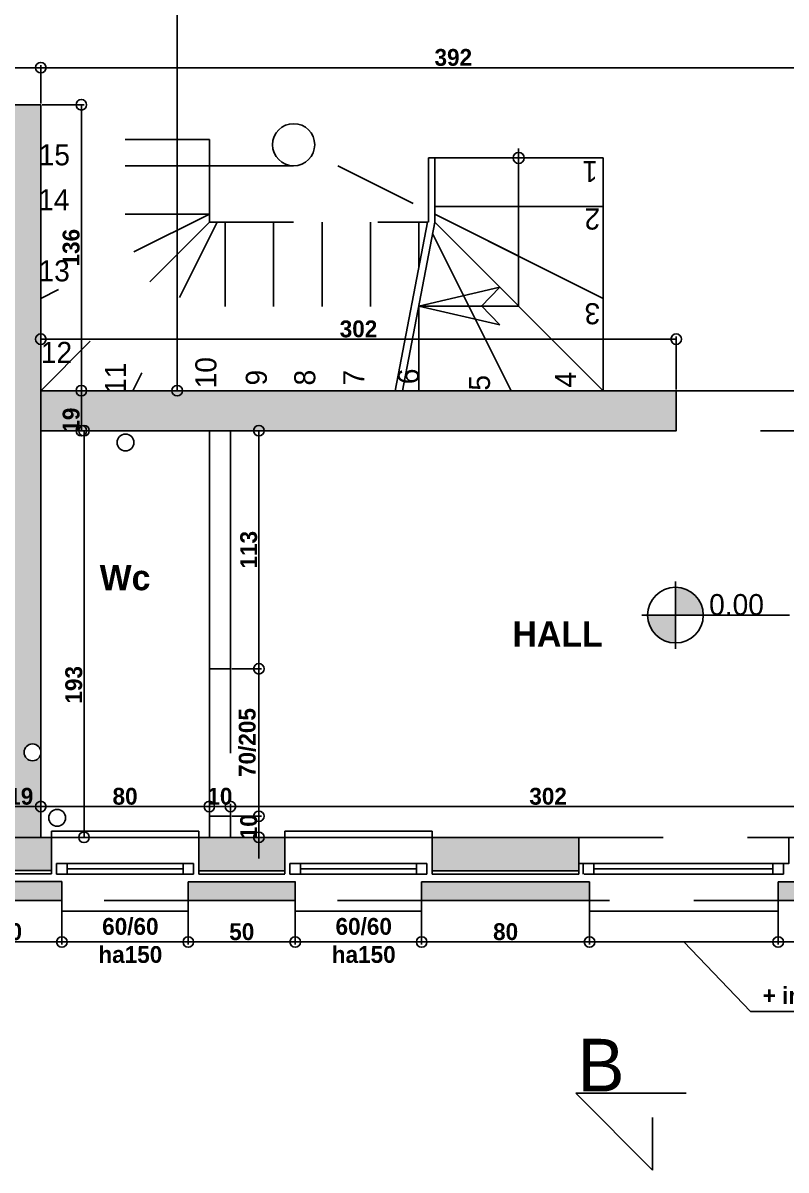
# Model space of a CAD drawing. Extents: x 242 to 1399, y 194 to 1100.
# Drawn here: x 526 to 888, y 194 to 739 of the extents above; entities that cross this region are included whole.
import ezdxf

# ---------------------------------------------------------------- set-up
doc = ezdxf.new("R2010")
doc.units = 0
doc.header["$LTSCALE"] = 5
doc.header["$MEASUREMENT"] = 0
for name, pattern in [('ACAD_ISO05W100', [33, 24, -3, 0, -3, 0, -3]), ('AXES', [50.8, 31.75, -6.35, 6.35, -6.35]), ('TRAIT_4', [20, 10, -10])]:
    doc.linetypes.add(name, pattern=pattern)
doc.layers.get('0').update_dxf_attribs({"linetype": 'CONTINUOUS'})
doc.layers.get('Defpoints').update_dxf_attribs({"linetype": 'CONTINUOUS'})
for name, color, linetype in [('AVP_HACHURES', 8, 'CONTINUOUS'), ('BLANC', 7, 'CONTINUOUS'), ('COTES', 1, 'CONTINUOUS'), ('COULEUR 8', 8, 'CONTINUOUS'), ('CYAN', 4, 'CONTINUOUS'), ('EGOUTTAGE', 6, 'CONTINUOUS'), ('JAUNE', 2, 'CONTINUOUS'), ('MAGENTA', 6, 'CONTINUOUS'), ('MURS', 7, 'CONTINUOUS'), ('ROUGE', 1, 'CONTINUOUS'), ('TEXTE', 1, 'CONTINUOUS')]:
    doc.layers.add(name, color=color, linetype=linetype)
doc.layers.add('SURFACE', color=5, linetype='CONTINUOUS', plot=False)
doc.styles.add('century', font='GOTHIC.TTF', dxfattribs={"height": 12})
doc.styles.add('CENTURY GOTHIC', font='GOTHIC.TTF')
doc.styles.add('Century Gothic Gras', font='GOTHICB.TTF')
doc.styles.add('COMICS', font='comic.TTF', dxfattribs={"height": 10})
doc.dimstyles.new('1-50', dxfattribs={"dimtxt": 8, "dimasz": 5, "dimexe": 1.25, "dimexo": 0.625, "dimtad": 1, "dimdec": 0, "dimtxsty": 'Century Gothic Gras', "dimblk": 'ORIGIN', "dimcen": 5, "dimclrd": 8, "dimclre": 5, "dimclrt": 6, "dimadec": 0, "dimazin": 0, "dimtfac": 1, "dimtdec": 0, "dimtmove": 0, "dimatfit": 3, "dimfxl": 0, "dimarcsym": 0})

# ---------------------------------------------------------------- blocks, each defined once
blk = doc.blocks.new('_Origin')
at = {"color": 0, "linetype": 'Continuous', "lineweight": -2}
blk.add_line((0, 0), (-1, 0), dxfattribs=at)
blk.add_circle((0, 0), 0.5, dxfattribs=at)
blk = doc.blocks.new('*D111')
at = {"layer": 'COTES', "color": 5, "lineweight": -2}
for p, q in [((534.54, 564.62), (534.54, 589.69)), ((836.14, 564.62), (836.14, 589.69))]:
    blk.add_line(p, q, dxfattribs=at)
at = {"layer": 'COTES', "color": 8, "lineweight": -2}
blk.add_line((539.54, 588.44), (831.14, 588.44), dxfattribs=at)
at = {"layer": 'Defpoints', "color": 0}
for p in [(836.14, 588.44), (534.54, 563.99), (836.14, 563.99)]:
    blk.add_point(p, dxfattribs=at)
at = {"layer": 'COTES', "color": 8, "lineweight": -2, "xscale": 5, "yscale": 5, "zscale": 5, "rotation": 180}
blk.add_blockref('_Origin', (534.54, 588.44), dxfattribs=at)
at = {"layer": 'COTES', "color": 8, "lineweight": -2, "xscale": 5, "yscale": 5, "zscale": 5}
blk.add_blockref('_Origin', (836.14, 588.44), dxfattribs=at)
at = {"layer": 'COTES', "color": 6, "insert": (685.34, 593.26), "char_height": 8, "attachment_point": 5, "style": 'Century Gothic Gras'}
blk.add_mtext('302', dxfattribs=at)
blk = doc.blocks.new('A$C66E4598C')
at = {"layer": 'COULEUR 8'}
for q in [(-11, 0), (0, 11), (11, 0), (0, -11)]:
    blk.add_line((0, 0), q, dxfattribs=at)
blk.add_circle((0, 0), 6.59, dxfattribs=at)
blk = doc.blocks.new('A$C0AA742EE')
at = {"layer": 'COULEUR 8'}
for p, q in [((0, 0), (-29.7, -128)), ((0, 0), (29.7, -128)), ((-29.7, -128), (0.8, -98.3)), ((29.7, -128), (-0.8, -98.3))]:
    blk.add_line(p, q, dxfattribs=at)
blk = doc.blocks.new('*D116')
at = {"layer": 'COTES', "color": 5, "lineweight": -2}
for p, q in [((624.54, 352.58), (624.54, 367.82)), ((926.14, 352.58), (926.14, 367.82))]:
    blk.add_line(p, q, dxfattribs=at)
at = {"layer": 'COTES', "color": 8, "lineweight": -2}
blk.add_line((921.14, 366.57), (629.54, 366.57), dxfattribs=at)
at = {"layer": 'Defpoints', "color": 0}
for p in [(624.54, 366.57), (624.54, 351.95), (926.14, 351.95)]:
    blk.add_point(p, dxfattribs=at)
at = {"layer": 'COTES', "color": 8, "lineweight": -2, "xscale": 5, "yscale": 5, "zscale": 5, "rotation": 180}
blk.add_blockref('_Origin', (624.54, 366.57), dxfattribs=at)
at = {"layer": 'COTES', "color": 8, "lineweight": -2, "xscale": 5, "yscale": 5, "zscale": 5}
blk.add_blockref('_Origin', (926.14, 366.57), dxfattribs=at)
at = {"layer": 'COTES', "color": 6, "insert": (775.34, 371.39), "char_height": 8, "attachment_point": 5, "style": 'Century Gothic Gras'}
blk.add_mtext('302', dxfattribs=at)
blk = doc.blocks.new('*D117')
at = {"layer": 'COTES', "color": 8, "lineweight": -2}
for p, q in [((609.54, 366.57), (604.54, 366.57)), ((624.54, 366.57), (614.54, 366.57)), ((629.54, 366.57), (634.54, 366.57))]:
    blk.add_line(p, q, dxfattribs=at)
at = {"layer": 'COTES', "color": 5, "lineweight": -2}
for p, q in [((614.54, 352.58), (614.54, 367.82)), ((624.54, 352.58), (624.54, 367.82))]:
    blk.add_line(p, q, dxfattribs=at)
at = {"layer": 'Defpoints', "color": 0}
for p in [(614.54, 366.57), (614.54, 351.95), (624.54, 351.95)]:
    blk.add_point(p, dxfattribs=at)
at = {"layer": 'COTES', "color": 8, "lineweight": -2, "xscale": 5, "yscale": 5, "zscale": 5}
blk.add_blockref('_Origin', (614.54, 366.57), dxfattribs=at)
at = {"layer": 'COTES', "color": 8, "lineweight": -2, "xscale": 5, "yscale": 5, "zscale": 5, "rotation": 180}
blk.add_blockref('_Origin', (624.54, 366.57), dxfattribs=at)
at = {"layer": 'COTES', "color": 6, "insert": (619.54, 371.39), "char_height": 8, "attachment_point": 5, "style": 'Century Gothic Gras'}
blk.add_mtext('10', dxfattribs=at)
blk = doc.blocks.new('*D118')
at = {"layer": 'COTES', "color": 5, "lineweight": -2}
for p, q in [((534.54, 352.58), (534.54, 367.82)), ((614.54, 352.58), (614.54, 367.82))]:
    blk.add_line(p, q, dxfattribs=at)
at = {"layer": 'COTES', "color": 8, "lineweight": -2}
blk.add_line((609.54, 366.57), (539.54, 366.57), dxfattribs=at)
at = {"layer": 'Defpoints', "color": 0}
for p in [(534.54, 366.57), (534.54, 351.95), (614.54, 351.95)]:
    blk.add_point(p, dxfattribs=at)
at = {"layer": 'COTES', "color": 8, "lineweight": -2, "xscale": 5, "yscale": 5, "zscale": 5, "rotation": 180}
blk.add_blockref('_Origin', (534.54, 366.57), dxfattribs=at)
at = {"layer": 'COTES', "color": 8, "lineweight": -2, "xscale": 5, "yscale": 5, "zscale": 5}
blk.add_blockref('_Origin', (614.54, 366.57), dxfattribs=at)
at = {"layer": 'COTES', "color": 6, "insert": (574.54, 371.39), "char_height": 8, "attachment_point": 5, "style": 'Century Gothic Gras'}
blk.add_mtext('80', dxfattribs=at)
blk = doc.blocks.new('*D119')
at = {"layer": 'COTES', "color": 5, "lineweight": -2}
for p, q in [((515.54, 352.58), (515.54, 367.82)), ((534.54, 352.58), (534.54, 367.82))]:
    blk.add_line(p, q, dxfattribs=at)
at = {"layer": 'COTES', "color": 8, "lineweight": -2}
blk.add_line((529.54, 366.57), (520.54, 366.57), dxfattribs=at)
at = {"layer": 'Defpoints', "color": 0}
for p in [(515.54, 366.57), (515.54, 351.95), (534.54, 351.95)]:
    blk.add_point(p, dxfattribs=at)
at = {"layer": 'COTES', "color": 8, "lineweight": -2, "xscale": 5, "yscale": 5, "zscale": 5, "rotation": 180}
blk.add_blockref('_Origin', (515.54, 366.57), dxfattribs=at)
at = {"layer": 'COTES', "color": 8, "lineweight": -2, "xscale": 5, "yscale": 5, "zscale": 5}
blk.add_blockref('_Origin', (534.54, 366.57), dxfattribs=at)
at = {"layer": 'COTES', "color": 6, "insert": (525.04, 371.39), "char_height": 8, "attachment_point": 5, "style": 'Century Gothic Gras'}
blk.add_mtext('19', dxfattribs=at)
blk = doc.blocks.new('*D95')
at = {"layer": 'Defpoints', "color": 0}
for p in [(598.91, 1001.95), (599.27, 1001.95), (643.91, 563.99)]:
    blk.add_point(p, dxfattribs=at)
at = {"layer": 'ROUGE', "color": 5, "lineweight": -2}
for p, q in [((599.27, 1001.95), (600.52, 1001.95)), ((629.27, 563.99), (598.02, 563.99))]:
    blk.add_line(p, q, dxfattribs=at)
at = {"layer": 'ROUGE', "color": 8, "lineweight": -2}
blk.add_line((599.27, 568.99), (599.27, 996.95), dxfattribs=at)
at = {"layer": 'ROUGE', "color": 8, "lineweight": -2, "xscale": 5, "yscale": 5, "zscale": 5}
for p, rotation in [((599.27, 1001.95), 90), ((599.27, 563.99), 270)]:
    blk.add_blockref('_Origin', p, dxfattribs=dict(at, rotation=rotation))
at = {"layer": 'ROUGE', "color": 6, "insert": (594.44, 832.97), "char_height": 8, "attachment_point": 5, "rotation": 90, "style": 'Century Gothic Gras'}
blk.add_mtext('438', dxfattribs=at)
blk = doc.blocks.new('*D123')
at = {"layer": 'COTES', "color": 5, "lineweight": -2}
for p, q in [((534.54, 700.34), (534.54, 718.56)), ((926.14, 687.31), (926.14, 718.56))]:
    blk.add_line(p, q, dxfattribs=at)
at = {"layer": 'COTES', "color": 8, "lineweight": -2}
blk.add_line((921.14, 717.31), (539.54, 717.31), dxfattribs=at)
at = {"layer": 'Defpoints', "color": 0}
for p in [(534.54, 717.31), (534.54, 699.72), (926.14, 651.49)]:
    blk.add_point(p, dxfattribs=at)
at = {"layer": 'COTES', "color": 8, "lineweight": -2, "xscale": 5, "yscale": 5, "zscale": 5, "rotation": 180}
blk.add_blockref('_Origin', (534.54, 717.31), dxfattribs=at)
at = {"layer": 'COTES', "color": 8, "lineweight": -2, "xscale": 5, "yscale": 5, "zscale": 5}
blk.add_blockref('_Origin', (926.14, 717.31), dxfattribs=at)
at = {"layer": 'COTES', "color": 6, "insert": (730.34, 722.14), "char_height": 8, "attachment_point": 5, "style": 'Century Gothic Gras'}
blk.add_mtext('392', dxfattribs=at)
blk = doc.blocks.new('*D124')
at = {"layer": 'COTES', "color": 5, "lineweight": -2}
for p, q in [((604.54, 321.33), (604.54, 301.03)), ((544.54, 318.83), (544.54, 301.03))]:
    blk.add_line(p, q, dxfattribs=at)
at = {"layer": 'COTES', "color": 8, "lineweight": -2}
blk.add_line((549.54, 302.28), (599.54, 302.28), dxfattribs=at)
at = {"layer": 'Defpoints', "color": 0}
for p in [(604.54, 321.95), (544.54, 319.45), (604.54, 302.28)]:
    blk.add_point(p, dxfattribs=at)
at = {"layer": 'COTES', "color": 8, "lineweight": -2, "xscale": 5, "yscale": 5, "zscale": 5, "rotation": 180}
blk.add_blockref('_Origin', (544.54, 302.28), dxfattribs=at)
at = {"layer": 'COTES', "color": 8, "lineweight": -2, "xscale": 5, "yscale": 5, "zscale": 5}
blk.add_blockref('_Origin', (604.54, 302.28), dxfattribs=at)
at = {"layer": 'COTES', "color": 6, "insert": (577.04, 302.94), "char_height": 8, "attachment_point": 5, "style": 'Century Gothic Gras'}
blk.add_mtext('60/60\\Pha150', dxfattribs=at)
blk = doc.blocks.new('*D130')
at = {"layer": 'COTES', "color": 5, "lineweight": -2}
for p, q in [((715.32, 321.33), (715.32, 301.03)), ((795, 321.33), (795, 301.03))]:
    blk.add_line(p, q, dxfattribs=at)
at = {"layer": 'COTES', "color": 8, "lineweight": -2}
blk.add_line((720.32, 302.28), (790, 302.28), dxfattribs=at)
at = {"layer": 'Defpoints', "color": 0}
for p in [(715.32, 321.95), (795, 321.95), (795, 302.28)]:
    blk.add_point(p, dxfattribs=at)
at = {"layer": 'COTES', "color": 8, "lineweight": -2, "xscale": 5, "yscale": 5, "zscale": 5, "rotation": 180}
blk.add_blockref('_Origin', (715.32, 302.28), dxfattribs=at)
at = {"layer": 'COTES', "color": 8, "lineweight": -2, "xscale": 5, "yscale": 5, "zscale": 5}
blk.add_blockref('_Origin', (795, 302.28), dxfattribs=at)
at = {"layer": 'COTES', "color": 6, "insert": (755.16, 307.11), "char_height": 8, "attachment_point": 5, "style": 'Century Gothic Gras'}
blk.add_mtext('80', dxfattribs=at)
blk = doc.blocks.new('*D131')
at = {"layer": 'COTES', "color": 5, "lineweight": -2}
for p, q in [((884.54, 321.33), (884.54, 301.03)), ((1174.54, 325.75), (1174.54, 301.03))]:
    blk.add_line(p, q, dxfattribs=at)
at = {"layer": 'COTES', "color": 8, "lineweight": -2}
blk.add_line((889.54, 302.28), (1169.54, 302.28), dxfattribs=at)
at = {"layer": 'Defpoints', "color": 0}
for p in [(884.54, 321.95), (1174.54, 326.37), (1174.54, 302.28)]:
    blk.add_point(p, dxfattribs=at)
at = {"layer": 'COTES', "color": 8, "lineweight": -2, "xscale": 5, "yscale": 5, "zscale": 5, "rotation": 180}
blk.add_blockref('_Origin', (884.54, 302.28), dxfattribs=at)
at = {"layer": 'COTES', "color": 8, "lineweight": -2, "xscale": 5, "yscale": 5, "zscale": 5}
blk.add_blockref('_Origin', (1174.54, 302.28), dxfattribs=at)
at = {"layer": 'COTES', "color": 6, "insert": (1029.54, 307.11), "char_height": 8, "attachment_point": 5, "style": 'Century Gothic Gras'}
blk.add_mtext('290', dxfattribs=at)
blk = doc.blocks.new('*D132')
at = {"layer": 'COTES', "color": 5, "lineweight": -2}
for p, q in [((795, 321.33), (795, 301.03)), ((884.54, 321.33), (884.54, 301.03))]:
    blk.add_line(p, q, dxfattribs=at)
at = {"layer": 'COTES', "color": 8, "lineweight": -2}
for p, q in [((800, 302.28), (879.54, 302.28)), ((839.77, 302.28), (871.44, 269.31)), ((871.44, 269.31), (1037.22, 269.31))]:
    blk.add_line(p, q, dxfattribs=at)
at = {"layer": 'Defpoints', "color": 0}
for p in [(795, 321.95), (884.54, 321.95), (884.54, 302.28)]:
    blk.add_point(p, dxfattribs=at)
at = {"layer": 'COTES', "color": 8, "lineweight": -2, "xscale": 5, "yscale": 5, "zscale": 5, "rotation": 180}
blk.add_blockref('_Origin', (795, 302.28), dxfattribs=at)
at = {"layer": 'COTES', "color": 8, "lineweight": -2, "xscale": 5, "yscale": 5, "zscale": 5}
blk.add_blockref('_Origin', (884.54, 302.28), dxfattribs=at)
at = {"layer": 'COTES', "color": 6, "insert": (954.33, 282.36), "char_height": 8, "attachment_point": 5, "style": 'Century Gothic Gras'}
blk.add_mtext('90/210\\P+ imposte en émalithe %%P 63 cm', dxfattribs=at)
blk = doc.blocks.new('*D101')
at = {"layer": 'COTES', "color": 5, "lineweight": -2}
for p, q in [((535.16, 699.72), (555.05, 699.72)), ((540.02, 563.99), (555.05, 563.99))]:
    blk.add_line(p, q, dxfattribs=at)
at = {"layer": 'COTES', "color": 8, "lineweight": -2}
blk.add_line((553.8, 694.72), (553.8, 568.99), dxfattribs=at)
at = {"layer": 'Defpoints', "color": 0}
for p in [(534.54, 699.72), (539.4, 563.99), (553.8, 563.99)]:
    blk.add_point(p, dxfattribs=at)
at = {"layer": 'COTES', "color": 8, "lineweight": -2, "xscale": 5, "yscale": 5, "zscale": 5}
for p, rotation in [((553.8, 699.72), 90), ((553.8, 563.99), 270)]:
    blk.add_blockref('_Origin', p, dxfattribs=dict(at, rotation=rotation))
at = {"layer": 'COTES', "color": 6, "insert": (548.97, 631.86), "char_height": 8, "attachment_point": 5, "rotation": 90, "style": 'Century Gothic Gras'}
blk.add_mtext('136', dxfattribs=at)
blk = doc.blocks.new('*D138')
at = {"layer": 'COTES', "color": 5, "lineweight": -2}
for p, q in [((625.16, 431.95), (639.32, 431.95)), ((625.16, 361.95), (639.32, 361.95))]:
    blk.add_line(p, q, dxfattribs=at)
at = {"layer": 'COTES', "color": 8, "lineweight": -2}
blk.add_line((638.07, 366.95), (638.07, 426.95), dxfattribs=at)
at = {"layer": 'Defpoints', "color": 0}
for p in [(624.54, 431.95), (638.07, 431.95), (624.54, 361.95)]:
    blk.add_point(p, dxfattribs=at)
at = {"layer": 'COTES', "color": 8, "lineweight": -2, "xscale": 5, "yscale": 5, "zscale": 5}
for p, rotation in [((638.07, 431.95), 90), ((638.07, 361.95), 270)]:
    blk.add_blockref('_Origin', p, dxfattribs=dict(at, rotation=rotation))
at = {"layer": 'COTES', "color": 6, "insert": (632.62, 396.95), "char_height": 8, "attachment_point": 5, "rotation": 90, "style": 'Century Gothic Gras'}
blk.add_mtext('70/205', dxfattribs=at)
blk = doc.blocks.new('*D139')
at = {"layer": 'COTES', "color": 8, "lineweight": -2}
for p, q in [((638.07, 366.95), (638.07, 371.95)), ((638.07, 351.95), (638.07, 361.95)), ((638.07, 346.95), (638.07, 341.95))]:
    blk.add_line(p, q, dxfattribs=at)
at = {"layer": 'COTES', "color": 5, "lineweight": -2}
for p, q in [((625.16, 361.95), (639.32, 361.95)), ((625.16, 351.95), (639.32, 351.95))]:
    blk.add_line(p, q, dxfattribs=at)
at = {"layer": 'Defpoints', "color": 0}
for p in [(624.54, 361.95), (638.07, 361.95), (624.54, 351.95)]:
    blk.add_point(p, dxfattribs=at)
at = {"layer": 'COTES', "color": 8, "lineweight": -2, "xscale": 5, "yscale": 5, "zscale": 5}
for p, rotation in [((638.07, 361.95), 270), ((638.07, 351.95), 90)]:
    blk.add_blockref('_Origin', p, dxfattribs=dict(at, rotation=rotation))
at = {"layer": 'COTES', "color": 6, "insert": (633.25, 356.95), "char_height": 8, "attachment_point": 5, "rotation": 90, "style": 'Century Gothic Gras'}
blk.add_mtext('10', dxfattribs=at)
blk = doc.blocks.new('*D140')
at = {"layer": 'COTES', "color": 5, "lineweight": -2}
for p, q in [((535.16, 544.99), (556.3, 544.99)), ((535.16, 351.95), (556.3, 351.95))]:
    blk.add_line(p, q, dxfattribs=at)
at = {"layer": 'COTES', "color": 8, "lineweight": -2}
blk.add_line((555.05, 539.99), (555.05, 356.95), dxfattribs=at)
at = {"layer": 'Defpoints', "color": 0}
for p in [(534.54, 544.99), (534.54, 351.95), (555.05, 351.95)]:
    blk.add_point(p, dxfattribs=at)
at = {"layer": 'COTES', "color": 8, "lineweight": -2, "xscale": 5, "yscale": 5, "zscale": 5}
for p, rotation in [((555.05, 544.99), 90), ((555.05, 351.95), 270)]:
    blk.add_blockref('_Origin', p, dxfattribs=dict(at, rotation=rotation))
at = {"layer": 'COTES', "color": 6, "insert": (550.22, 424.35), "char_height": 8, "attachment_point": 5, "rotation": 90, "style": 'Century Gothic Gras'}
blk.add_mtext('193', dxfattribs=at)
blk = doc.blocks.new('*D141')
at = {"layer": 'COTES', "color": 5, "lineweight": -2}
for p, q in [((625.16, 544.99), (639.32, 544.99)), ((625.16, 431.95), (639.32, 431.95))]:
    blk.add_line(p, q, dxfattribs=at)
at = {"layer": 'COTES', "color": 8, "lineweight": -2}
blk.add_line((638.07, 436.95), (638.07, 539.99), dxfattribs=at)
at = {"layer": 'Defpoints', "color": 0}
for p in [(624.54, 544.99), (638.07, 544.99), (624.54, 431.95)]:
    blk.add_point(p, dxfattribs=at)
at = {"layer": 'COTES', "color": 8, "lineweight": -2, "xscale": 5, "yscale": 5, "zscale": 5}
for p, rotation in [((638.07, 544.99), 90), ((638.07, 431.95), 270)]:
    blk.add_blockref('_Origin', p, dxfattribs=dict(at, rotation=rotation))
at = {"layer": 'COTES', "color": 6, "insert": (633.25, 488.47), "char_height": 8, "attachment_point": 5, "rotation": 90, "style": 'Century Gothic Gras'}
blk.add_mtext('113', dxfattribs=at)
blk = doc.blocks.new('*D145')
at = {"layer": 'COTES', "color": 5, "lineweight": -2}
for p, q in [((542.4, 563.99), (555.05, 563.99)), ((542.61, 544.99), (555.05, 544.99))]:
    blk.add_line(p, q, dxfattribs=at)
at = {"layer": 'COTES', "color": 8, "lineweight": -2}
blk.add_line((553.8, 558.99), (553.8, 549.99), dxfattribs=at)
at = {"layer": 'Defpoints', "color": 0}
for p in [(541.77, 563.99), (541.99, 544.99), (553.8, 544.99)]:
    blk.add_point(p, dxfattribs=at)
at = {"layer": 'COTES', "color": 8, "lineweight": -2, "xscale": 5, "yscale": 5, "zscale": 5}
for p, rotation in [((553.8, 563.99), 90), ((553.8, 544.99), 270)]:
    blk.add_blockref('_Origin', p, dxfattribs=dict(at, rotation=rotation))
at = {"layer": 'COTES', "color": 6, "insert": (548.97, 549.99), "char_height": 8, "attachment_point": 5, "rotation": 90, "style": 'Century Gothic Gras'}
blk.add_mtext('19', dxfattribs=at)
blk = doc.blocks.new('*D146')
at = {"layer": 'COTES', "color": 5, "lineweight": -2}
for p, q in [((534.54, 564.62), (534.54, 589.69)), ((836.14, 564.62), (836.14, 589.69))]:
    blk.add_line(p, q, dxfattribs=at)
at = {"layer": 'COTES', "color": 8, "lineweight": -2}
blk.add_line((539.54, 588.44), (831.14, 588.44), dxfattribs=at)
at = {"layer": 'Defpoints', "color": 0}
for p in [(836.14, 588.44), (534.54, 563.99), (836.14, 563.99)]:
    blk.add_point(p, dxfattribs=at)
at = {"layer": 'COTES', "color": 8, "lineweight": -2, "xscale": 5, "yscale": 5, "zscale": 5, "rotation": 180}
blk.add_blockref('_Origin', (534.54, 588.44), dxfattribs=at)
at = {"layer": 'COTES', "color": 8, "lineweight": -2, "xscale": 5, "yscale": 5, "zscale": 5}
blk.add_blockref('_Origin', (836.14, 588.44), dxfattribs=at)
at = {"layer": 'COTES', "color": 6, "insert": (685.34, 593.26), "char_height": 8, "attachment_point": 5, "style": 'Century Gothic Gras'}
blk.add_mtext('302', dxfattribs=at)
blk = doc.blocks.new('*D104')
at = {"layer": 'COTES', "color": 5, "lineweight": -2}
for p, q in [((314.54, 704.08), (314.54, 718.56)), ((534.54, 700.34), (534.54, 718.56))]:
    blk.add_line(p, q, dxfattribs=at)
at = {"layer": 'COTES', "color": 8, "lineweight": -2}
blk.add_line((529.54, 717.31), (319.54, 717.31), dxfattribs=at)
at = {"layer": 'Defpoints', "color": 0}
for p in [(314.54, 717.31), (314.54, 703.45), (534.54, 699.72)]:
    blk.add_point(p, dxfattribs=at)
at = {"layer": 'COTES', "color": 8, "lineweight": -2, "xscale": 5, "yscale": 5, "zscale": 5, "rotation": 180}
blk.add_blockref('_Origin', (314.54, 717.31), dxfattribs=at)
at = {"layer": 'COTES', "color": 8, "lineweight": -2, "xscale": 5, "yscale": 5, "zscale": 5}
blk.add_blockref('_Origin', (534.54, 717.31), dxfattribs=at)
at = {"layer": 'COTES', "color": 6, "insert": (424.54, 722.14), "char_height": 8, "attachment_point": 5, "style": 'Century Gothic Gras'}
blk.add_mtext('220', dxfattribs=at)
blk = doc.blocks.new('*D148')
at = {"layer": 'COTES', "color": 5, "lineweight": -2}
for p, q in [((715.32, 321.33), (715.32, 301.03)), ((655.32, 318.83), (655.32, 301.03))]:
    blk.add_line(p, q, dxfattribs=at)
at = {"layer": 'COTES', "color": 8, "lineweight": -2}
blk.add_line((660.32, 302.28), (710.32, 302.28), dxfattribs=at)
at = {"layer": 'Defpoints', "color": 0}
for p in [(715.32, 321.95), (655.32, 319.45), (715.32, 302.28)]:
    blk.add_point(p, dxfattribs=at)
at = {"layer": 'COTES', "color": 8, "lineweight": -2, "xscale": 5, "yscale": 5, "zscale": 5, "rotation": 180}
blk.add_blockref('_Origin', (655.32, 302.28), dxfattribs=at)
at = {"layer": 'COTES', "color": 8, "lineweight": -2, "xscale": 5, "yscale": 5, "zscale": 5}
blk.add_blockref('_Origin', (715.32, 302.28), dxfattribs=at)
at = {"layer": 'COTES', "color": 6, "insert": (687.82, 302.94), "char_height": 8, "attachment_point": 5, "style": 'Century Gothic Gras'}
blk.add_mtext('60/60\\Pha150', dxfattribs=at)
blk = doc.blocks.new('*D105')
at = {"layer": 'COTES', "color": 5, "lineweight": -2}
for p, q in [((494.84, 310.56), (494.84, 301.03)), ((544.54, 309.31), (544.54, 301.03))]:
    blk.add_line(p, q, dxfattribs=at)
at = {"layer": 'COTES', "color": 8, "lineweight": -2}
blk.add_line((499.84, 302.28), (539.54, 302.28), dxfattribs=at)
at = {"layer": 'Defpoints', "color": 0}
for p in [(494.84, 311.18), (544.54, 309.93), (544.54, 302.28)]:
    blk.add_point(p, dxfattribs=at)
at = {"layer": 'COTES', "color": 8, "lineweight": -2, "xscale": 5, "yscale": 5, "zscale": 5, "rotation": 180}
blk.add_blockref('_Origin', (494.84, 302.28), dxfattribs=at)
at = {"layer": 'COTES', "color": 8, "lineweight": -2, "xscale": 5, "yscale": 5, "zscale": 5}
blk.add_blockref('_Origin', (544.54, 302.28), dxfattribs=at)
at = {"layer": 'COTES', "color": 6, "insert": (519.69, 307.11), "char_height": 8, "attachment_point": 5, "style": 'Century Gothic Gras'}
blk.add_mtext('50', dxfattribs=at)
blk = doc.blocks.new('*D106')
at = {"layer": 'COTES', "color": 5, "lineweight": -2}
for p, q in [((604.54, 302.28), (604.54, 303.53)), ((655.32, 302.28), (655.32, 303.53))]:
    blk.add_line(p, q, dxfattribs=at)
at = {"layer": 'COTES', "color": 8, "lineweight": -2}
blk.add_line((609.54, 302.28), (650.32, 302.28), dxfattribs=at)
at = {"layer": 'Defpoints', "color": 0}
for p in [(604.54, 302.28), (655.32, 302.28), (655.32, 302.28)]:
    blk.add_point(p, dxfattribs=at)
at = {"layer": 'COTES', "color": 8, "lineweight": -2, "xscale": 5, "yscale": 5, "zscale": 5, "rotation": 180}
blk.add_blockref('_Origin', (604.54, 302.28), dxfattribs=at)
at = {"layer": 'COTES', "color": 8, "lineweight": -2, "xscale": 5, "yscale": 5, "zscale": 5}
blk.add_blockref('_Origin', (655.32, 302.28), dxfattribs=at)
at = {"layer": 'COTES', "color": 6, "insert": (629.93, 307.11), "char_height": 8, "attachment_point": 5, "style": 'Century Gothic Gras'}
blk.add_mtext('50', dxfattribs=at)
blk = doc.blocks.new('niveau_plan')
h = blk.add_hatch(color=256)
h.paths.add_polyline_path([(13.21, 0, 0.414214), (0, 13.21), (0, 0)])
h.paths.add_polyline_path([(-13.21, 0, 0.414214), (0, -13.21), (0, 0)])
for p, q in [((0, 15.98), (0, -15.98)), ((-15.98, 0), (54.12, 0))]:
    blk.add_line(p, q)
blk.add_circle((0, 0), 13.21)
at = {"style": 'COMICS'}
for tag, p in [('NIVEAUPLANS', (15.98, 0)), ('COMMENTAIRE', (15.98, -14.56))]:
    blk.add_attdef(tag, p, '', height=10, dxfattribs=at)

msp = doc.modelspace()

# ---------------------------------------------------------------- hatches: boundary and pattern name
h = msp.add_hatch(color=254)
h.paths.add_polyline_path([(434.84, 321.95), (434.84, 330.88), (355.91, 330.88), (355.91, 321.95)])
h.paths.add_polyline_path([(284.54, 321.95), (343.91, 321.95), (343.91, 330.88), (293.31, 330.88), (293.31, 441.95), (284.54, 441.95)])
h.paths.add_polyline_path([(494.84, 330.95), (494.84, 321.95), (544.54, 321.95), (544.54, 330.95)])
h.paths.add_polyline_path([(604.54, 330.8), (604.54, 321.95), (655.32, 321.95), (655.32, 330.8)])
h.paths.add_polyline_path([(715.32, 330.8), (715.32, 321.95), (795, 321.95), (795, 330.8)])
h.paths.add_polyline_path([(1174.54, 321.95), (1174.54, 330.8), (884.54, 330.8), (884.54, 321.95)])
at = {"layer": 'COULEUR 8'}
h = msp.add_hatch(color=253, dxfattribs=at)
h.paths.add_polyline_path([(298.68, 526.95), (314.54, 526.95), (314.54, 689.72), (314.54, 699.72), (314.54, 1001.95), (390.04, 1001.95), (390.04, 1017.81), (298.68, 1017.81)])
h.paths.add_polyline_path([(314.54, 436.95), (298.68, 436.95), (298.68, 336.25), (343.91, 336.25), (343.91, 351.95), (314.54, 351.95), (314.54, 370.35, -1), (306.54, 370.35, -1), (314.54, 370.35)])
h.paths.add_polyline_path([(355.91, 351.95), (355.91, 336.25), (429.84, 336.25), (429.84, 351.95)])
h.paths.add_polyline_path([(499.84, 351.95), (499.84, 336.25), (539.54, 336.25), (539.54, 351.95), (534.54, 351.95)])
h.paths.add_polyline_path([(609.54, 351.95), (609.54, 336.1), (650.32, 336.1), (650.32, 351.95)])
h.paths.add_polyline_path([(291.62, 994.82), (307.46, 994.82), (307.46, 982.42), (291.62, 982.42)], flags=9)
h.paths.add_polyline_path([(324.44, 329.03), (324.44, 344.87), (336.84, 344.87), (336.84, 329.03)], flags=9)
h.paths.add_polyline_path([(627.05, 349.34), (627.05, 364.56), (639.45, 364.56), (639.45, 349.34)], flags=9)
msp.add_hatch(color=253, dxfattribs=at).paths.add_polyline_path([(790, 336.1), (790, 351.95), (720.32, 351.95), (720.32, 336.1)])
at = {"layer": 'ROUGE'}
h = msp.add_hatch(color=253, dxfattribs=at)
h.paths.add_polyline_path([(534.54, 699.72), (515.54, 699.72), (515.54, 693.49), (515.54, 683.49), (515.54, 503.63), (517.44, 503.63), (517.44, 383.63), (515.54, 383.63), (515.54, 351.95), (534.54, 351.95), (534.54, 391.67, -0.925018), (526.59, 392.29, -0.925018), (534.54, 392.91)])
h.paths.add_polyline_path([(836.14, 544.99), (836.14, 563.99), (534.54, 563.99), (534.54, 544.99)])
h.paths.add_polyline_path([(926.14, 563.99), (916.14, 563.99), (916.14, 544.99), (926.14, 544.99)])
h.paths.add_polyline_path([(517.55, 377.6), (532.53, 377.6), (532.53, 365.19), (517.55, 365.19)], flags=24)
h.paths.add_polyline_path([(542.77, 542.51), (542.77, 557.48), (555.17, 557.48), (555.17, 542.51)], flags=9)

# ---------------------------------------------------------------- linework, layer by layer
at = {"layer": 'AVP_HACHURES', "color": 6, "linetype": 'AXES'}
for p, q in [((840.86, 230.48), (788.47, 230.48)), ((788.47, 230.48), (824.94, 194)), ((824.94, 194), (824.94, 218.98))]:
    msp.add_line(p, q, dxfattribs=at)
at = {"layer": 'BLANC'}
for p, q in [((534.54, 699.72), (515.54, 699.72)), ((534.54, 351.95), (534.54, 699.72)), ((836.14, 563.99), (534.54, 563.99)), ((836.14, 563.99), (836.14, 544.99)), ((836.14, 544.99), (534.54, 544.99)), ((614.54, 431.95), (614.54, 544.99)), ((624.54, 431.95), (624.54, 544.99)), ((624.54, 431.95), (614.54, 431.95)), ((614.54, 351.95), (614.54, 361.95)), ((624.54, 361.95), (614.54, 361.95)), ((624.54, 351.95), (624.54, 361.95)), ((534.54, 351.95), (499.84, 351.95)), ((539.54, 334.67), (539.54, 351.95)), ((609.54, 351.95), (609.54, 334.52)), ((650.32, 351.95), (609.54, 351.95)), ((650.32, 334.67), (650.32, 351.95)), ((790, 351.95), (720.32, 351.95)), ((720.32, 351.95), (720.32, 334.52)), ((790, 334.52), (790, 351.95)), ((544.54, 321.95), (544.54, 330.95)), ((604.54, 330.8), (604.54, 321.95)), ((655.32, 321.95), (655.32, 330.95)), ((715.32, 330.8), (715.32, 321.95)), ((795, 321.95), (795, 330.8)), ((884.54, 330.8), (884.54, 321.95)), ((544.54, 321.95), (494.84, 321.95)), ((655.32, 321.95), (604.54, 321.95)), ((795, 321.95), (715.32, 321.95)), ((1174.54, 321.95), (884.54, 321.95))]:
    msp.add_line(p, q, dxfattribs=at)
msp.add_circle((654.54, 680.74), 10, dxfattribs=at)
at = {"layer": 'COULEUR 8', "linetype": 'TRAIT_4', "ltscale": 0.8}
for p, q in [((614.54, 683.24), (534.54, 683.24)), ((614.54, 643.99), (614.54, 683.24)), ((614.54, 670.74), (534.54, 670.74)), ((614.54, 670.74), (675.54, 670.74)), ((675.54, 670.74), (801.54, 607.74)), ((614.54, 647.74), (534.54, 607.74)), ((614.54, 647.74), (534.54, 647.74)), ((614.54, 643.99), (534.54, 563.99)), ((618.29, 643.99), (578.29, 563.99)), ((614.54, 643.99), (718.04, 643.99)), ((622.04, 643.99), (622.04, 563.99)), ((645.04, 643.99), (645.04, 563.99)), ((668.04, 643.99), (668.04, 563.99)), ((691.04, 643.99), (691.04, 563.99)), ((714.04, 643.99), (714.04, 622.98)), ((916.14, 563.99), (836.14, 563.99)), ((916.14, 544.99), (836.14, 544.99)), ((614.54, 431.95), (614.54, 361.95)), ((624.54, 431.95), (624.54, 361.95)), ((539.54, 351.95), (609.54, 351.95)), ((720.32, 351.95), (650.32, 351.95)), ((790, 351.95), (889.54, 351.95)), ((604.54, 321.95), (544.54, 321.95)), ((715.32, 321.95), (655.32, 321.95)), ((884.54, 321.95), (795, 321.95))]:
    msp.add_line(p, q, dxfattribs=at)
at = {"layer": 'COULEUR 8'}
for p, q in [((761.33, 674.49), (761.35, 604.18)), ((713.95, 604.18), (761.35, 604.18)), ((499.84, 336.25), (539.54, 336.25)), ((499.84, 334.67), (539.54, 334.67)), ((650.32, 336.1), (609.54, 336.1)), ((650.32, 334.52), (609.54, 334.52)), ((790, 336.1), (720.32, 336.1)), ((790, 334.52), (720.32, 334.52)), ((494.84, 330.95), (544.54, 330.95)), ((655.32, 330.8), (604.54, 330.8)), ((795, 330.8), (715.32, 330.8)), ((884.54, 330.8), (1174.54, 330.8))]:
    msp.add_line(p, q, dxfattribs=at)
at = {"layer": 'CYAN'}
for p, q in [((547.04, 336.95), (602.04, 336.95)), ((657.82, 336.95), (712.82, 336.95)), ((797.04, 336.95), (882.04, 336.95))]:
    msp.add_line(p, q, dxfattribs=at)
at = {"layer": 'EGOUTTAGE'}
for centre in [(574.77, 539.41), (530.59, 392.29), (542.32, 361.2)]:
    msp.add_circle(centre, 4, dxfattribs=at)
at = {"layer": 'JAUNE'}
for p, q in [((718.54, 643.99), (718.54, 674.49)), ((718.54, 674.49), (801.54, 674.49)), ((721.54, 643.99), (721.54, 674.49)), ((801.54, 674.49), (801.54, 563.99)), ((721.54, 651.49), (801.54, 651.49)), ((717.79, 643.99), (717.97, 643.62)), ((721.54, 647.74), (801.54, 607.74)), ((721.54, 643.99), (801.54, 563.99)), ((720.5, 638.56), (757.79, 563.99)), ((714.04, 604.65), (714.04, 563.99)), ((542.04, 339.45), (607.04, 339.45)), ((542.04, 334.45), (542.04, 339.45)), ((547.04, 334.45), (547.04, 339.45)), ((602.04, 334.45), (602.04, 339.45)), ((607.04, 334.45), (607.04, 339.45)), ((652.82, 339.45), (717.82, 339.45)), ((652.82, 334.45), (652.82, 339.45)), ((657.82, 334.45), (657.82, 339.45)), ((712.82, 334.45), (712.82, 339.45)), ((717.82, 334.45), (717.82, 339.45)), ((792.04, 334.45), (792.04, 339.45)), ((792.5, 339.45), (887.04, 339.45)), ((797.04, 334.45), (797.04, 339.45)), ((882.04, 334.45), (882.04, 339.45)), ((887.04, 334.45), (887.04, 339.45)), ((542.04, 334.45), (607.04, 334.45)), ((652.82, 334.45), (717.82, 334.45)), ((792.5, 334.45), (887.04, 334.45))]:
    msp.add_line(p, q, dxfattribs=at)
at = {"layer": 'MAGENTA', "linetype": 'ACAD_ISO05W100'}
for p, q in [((718.04, 643.99), (702.79, 563.99)), ((721.54, 643.99), (706.29, 563.99))]:
    msp.add_line(p, q, dxfattribs=at)
at = {"layer": 'ROUGE'}
for p, q in [((539.54, 351.95), (539.54, 354.95)), ((539.54, 354.95), (609.54, 354.95)), ((609.54, 354.95), (609.54, 351.95)), ((650.32, 351.95), (650.32, 354.95)), ((650.32, 354.95), (720.32, 354.95)), ((720.32, 354.95), (720.32, 351.95)), ((544.54, 321.95), (544.54, 316.95)), ((604.54, 321.95), (604.54, 316.95)), ((655.32, 321.95), (655.32, 316.95)), ((715.32, 321.95), (715.32, 316.95)), ((795, 321.95), (795, 316.95)), ((884.54, 321.95), (884.54, 316.95)), ((544.54, 316.95), (604.54, 316.95)), ((655.32, 316.95), (715.32, 316.95)), ((795, 316.95), (884.54, 316.95))]:
    msp.add_line(p, q, dxfattribs=at)
at = {"layer": 'SURFACE'}
for points in [[(314.54, 1001.95), (679.18, 1001.95), (679.18, 1014.45), (979.26, 1014.45), (979.26, 1001.95), (1334.54, 1001.95), (1334.54, 651.49), (926.14, 651.49), (926.14, 563.99), (534.54, 563.99), (534.54, 699.72), (314.54, 699.72), (314.54, 1001.95)], [(624.54, 544.99), (836.14, 544.99), (836.14, 563.99), (916.14, 563.99), (916.14, 544.99), (926.14, 544.99), (926.14, 512.27), (945.14, 512.27), (945.14, 432.27), (926.14, 432.27), (926.14, 351.95), (889.54, 351.95), (889.54, 339.45), (790, 339.45), (790, 351.95), (624.54, 351.95), (624.54, 361.95), (614.54, 361.95), (614.54, 431.95), (624.54, 431.95), (624.54, 544.99)]]:
    msp.add_lwpolyline(points, dxfattribs=at)
msp.add_lwpolyline([(534.54, 544.99), (614.54, 544.99), (614.54, 351.95), (534.54, 351.95)], close=True, dxfattribs=at)

# ---------------------------------------------------------------- block references
for name, p, xscale, yscale, zscale, rotation in [('A$C66E4598C', (761.35, 674.49), 0.3999999999941792, 0.3999999999941792, 0.4, 270), ('A$C0AA742EE', (714.04, 604.18), 0.3000000000029104, 0.3000000000029104, 0.3, 90)]:
    msp.add_blockref(name, p, dxfattribs=dict(xscale=xscale, yscale=yscale, zscale=zscale, rotation=rotation))
at = {"layer": 'ROUGE'}
msp.add_blockref('niveau_plan', (835.79, 457.43), dxfattribs=at).add_auto_attribs({'NIVEAUPLANS': '0.00'})

# ---------------------------------------------------------------- texts
at = {"layer": 'MURS', "color": 7, "linetype": 'Continuous', "insert": (789.3, 256.3), "char_height": 25, "width": 155.7943, "attachment_point": 1, "style": 'century'}
msp.add_mtext('B', dxfattribs=at)
at = {"layer": 'ROUGE', "style": 'CENTURY GOTHIC'}
for s, p in [('15', (533.51, 670.97)), ('14', (533.28, 649.61)), ('13', (533.44, 615.88)), ('12', (534.54, 577.15))]:
    msp.add_text(s, height=10, dxfattribs=at).set_placement(p)
for s, rotation, p in [('1', 180, (798.96, 672.97)), ('2', 180, (800.03, 650.47)), ('3', 180, (800.08, 605.52)), ('10', 90, (617.88, 565.07)), ('11', 90, (575.02, 562.45)), ('9', 90, (641.83, 566.45)), ('8', 90, (664.83, 566.45)), ('7', 90, (688.08, 566.45)), ('6', 90, (714.04, 567.05)), ('4', 90, (788.59, 565.5)), ('5', 90, (747.75, 563.99))]:
    msp.add_text(s, height=10, rotation=rotation, dxfattribs=at).set_placement(p)
at = {"layer": 'TEXTE', "color": 6, "char_height": 10, "attachment_point": 5, "style": 'CENTURY GOTHIC'}
for s, insert, width in [('{\\fCentury Gothic|b1|i0|c0|p34;\\H1.2x;\\C3;Wc}', (574.54, 475.17), 80), ('{\\fCentury Gothic|b1|i0|c0|p34;\\H1.2x;\\C3;HALL}', (779.84, 448.47), 310.6014)]:
    msp.add_mtext(s, dxfattribs=dict(at, insert=insert, width=width))

# ---------------------------------------------------------------- dimensions: what is measured, and where the dimension line sits
at = {"layer": 'COTES'}
for base, p1, p2, picture, middle in [((314.54, 717.31), (534.54, 699.72), (314.54, 703.45), '*D104', (424.54, 722.14)), ((836.14, 588.44), (534.54, 563.99), (836.14, 563.99), '*D111', (685.34, 593.26)), ((836.14, 588.44), (534.54, 563.99), (836.14, 563.99), '*D146', (685.34, 593.26)), ((544.54, 302.28), (494.84, 311.18), (544.54, 309.93), '*D105', (519.69, 307.11))]:
    dim = msp.add_linear_dim(base=base, p1=p1, p2=p2, dimstyle='1-50', dxfattribs=at)
    dim.commit()
    dim.dimension.update_dxf_attribs({"geometry": picture, "text_midpoint": middle})
for base, p1, p2, picture, middle in [((534.54, 717.31), (926.14, 651.49), (534.54, 699.72), '*D123', (730.34, 722.14)), ((515.54, 366.57), (534.54, 351.95), (515.54, 351.95), '*D119', (525.04, 371.39)), ((534.54, 366.57), (614.54, 351.95), (534.54, 351.95), '*D118', (574.54, 371.39)), ((624.54, 366.57), (926.14, 351.95), (624.54, 351.95), '*D116', (775.34, 371.39)), ((795, 302.28), (715.32, 321.95), (795, 321.95), '*D130', (755.16, 307.11)), ((1174.54, 302.28), (884.54, 321.95), (1174.54, 326.37), '*D131', (1029.54, 307.11))]:
    dim = msp.add_linear_dim(base=base, p1=p1, p2=p2, dimstyle='1-50', override={"dimtmove": 1}, dxfattribs=at)
    dim.commit()
    dim.dimension.update_dxf_attribs({"geometry": picture, "text_midpoint": middle})
dim = msp.add_linear_dim(base=(553.8, 563.99), p1=(534.54, 699.72), p2=(539.4, 563.99), angle=90, dimstyle='1-50', dxfattribs=at)
dim.commit()
dim.dimension.update_dxf_attribs({"geometry": '*D101', "text_midpoint": (548.97, 631.86)})
for base, p1, p2, picture, middle in [((553.8, 544.99), (541.77, 563.99), (541.99, 544.99), '*D145', (553.8, 549.99)), ((555.05, 351.95), (534.54, 544.99), (534.54, 351.95), '*D140', (555.05, 424.35)), ((638.07, 361.95), (624.54, 351.95), (624.54, 361.95), '*D139', (638.07, 356.95))]:
    dim = msp.add_linear_dim(base=base, p1=p1, p2=p2, angle=90, dimstyle='1-50', dxfattribs=at)
    dim.commit()
    dim.dimension.update_dxf_attribs({"geometry": picture, "text_midpoint": middle, "dimtype": 160})
dim = msp.add_linear_dim(base=(638.07, 544.99), p1=(624.54, 431.95), p2=(624.54, 544.99), angle=90, dimstyle='1-50', override={"dimtmove": 1}, dxfattribs=at)
dim.commit()
dim.dimension.update_dxf_attribs({"geometry": '*D141', "text_midpoint": (633.25, 488.47)})
dim = msp.add_linear_dim(base=(638.07, 431.95), p1=(624.54, 361.95), p2=(624.54, 431.95), angle=90, text='<>/205', dimstyle='1-50', override={"dimtmove": 1}, dxfattribs=at)
dim.commit()
dim.dimension.update_dxf_attribs({"geometry": '*D138', "text_midpoint": (632.62, 396.95)})
dim = msp.add_linear_dim(base=(614.54, 366.57), p1=(624.54, 351.95), p2=(614.54, 351.95), dimstyle='1-50', override={"dimtmove": 1}, dxfattribs=at)
dim.commit()
dim.dimension.update_dxf_attribs({"geometry": '*D117', "text_midpoint": (619.54, 366.57), "dimtype": 160})
for base, p1, p2, text, picture, middle in [((884.54, 302.28), (795, 321.95), (884.54, 321.95), '<>/210\\P+ imposte en émalithe %%P 63 cm', '*D132', (872.07, 269.31)), ((604.54, 302.28), (544.54, 319.45), (604.54, 321.95), '<>/60\\Pha150', '*D124', (577.04, 291.33)), ((715.32, 302.28), (655.32, 319.45), (715.32, 321.95), '<>/60\\Pha150', '*D148', (687.82, 291.33))]:
    dim = msp.add_linear_dim(base=base, p1=p1, p2=p2, text=text, dimstyle='1-50', override={"dimtmove": 1}, dxfattribs=at)
    dim.commit()
    dim.dimension.update_dxf_attribs({"geometry": picture, "text_midpoint": middle, "dimtype": 160})
dim = msp.add_linear_dim(base=(655.32, 302.28), p1=(604.54, 302.28), p2=(655.32, 302.28), text='50', dimstyle='1-50', dxfattribs=at)
dim.commit()
dim.dimension.update_dxf_attribs({"geometry": '*D106', "text_midpoint": (629.93, 307.11)})
at = {"layer": 'ROUGE', "color": 253}
dim = msp.add_linear_dim(base=(599.27, 1001.95), p1=(643.91, 563.99), p2=(598.91, 1001.95), angle=90, dimstyle='1-50', dxfattribs=at)
dim.commit()
dim.dimension.update_dxf_attribs({"geometry": '*D95', "text_midpoint": (599.27, 832.97), "dimtype": 160})

doc.saveas('drawing.dxf')
